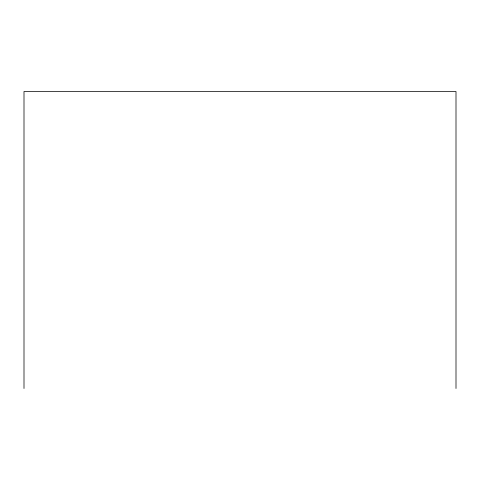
<?xml version="1.0" encoding="UTF-8"?>
<svg xmlns="http://www.w3.org/2000/svg" width="480" height="480" viewBox="0 0 480 480"><rect width="100%" height="100%" fill="white"/><g stroke="black" fill="none" stroke-linecap="round" stroke-linejoin="round"><path stroke-width="0.72" d="M456 388.488L456 91.512L24 91.512L24 388.488"/></g></svg>
